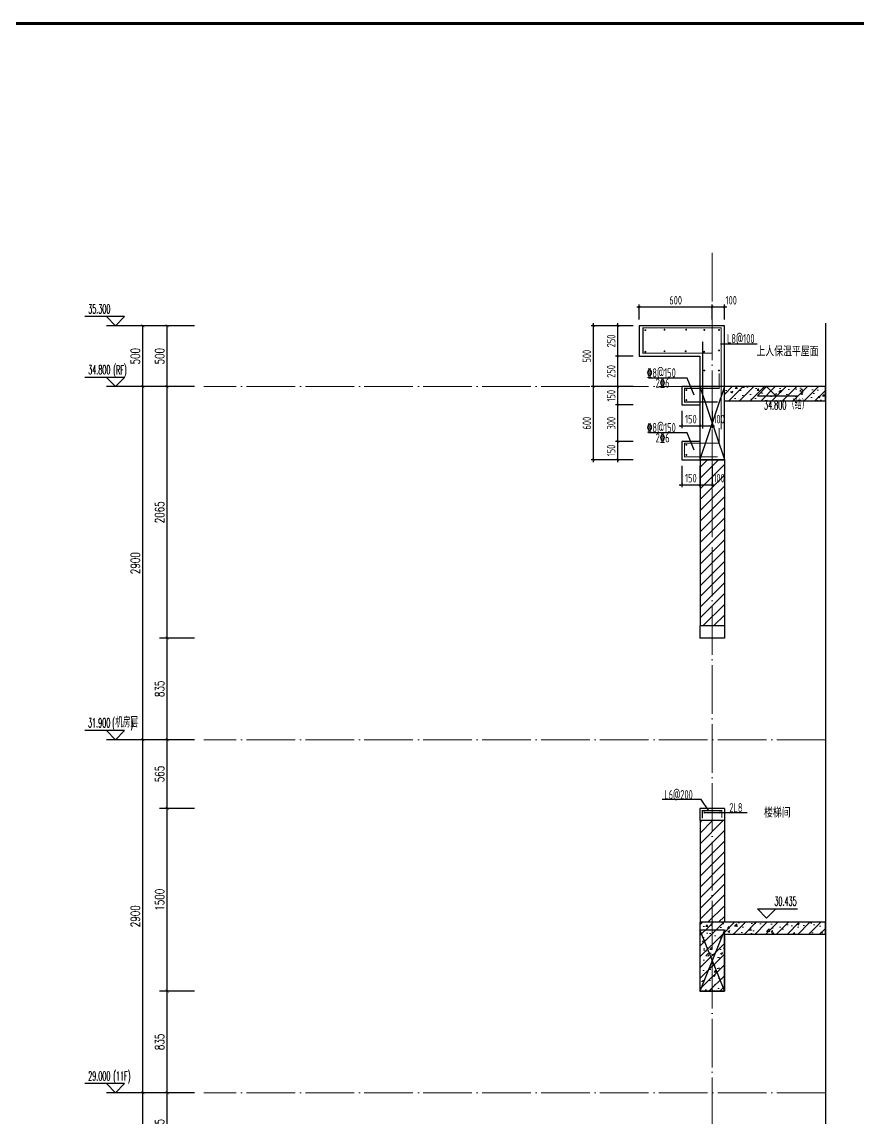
# Model space of a CAD drawing. Extents: x -461650 to 361314, y 245336 to 769729.
# Drawn here: x 329423 to 336292, y 671515 to 680519 of the extents above; entities that cross this region are included whole.
import ezdxf

# ---------------------------------------------------------------- set-up
doc = ezdxf.new("R2010")
doc.units = 0
doc.header["$LTSCALE"] = 1000
doc.linetypes.add('DOTE', pattern=[2.4200000000000004, 2, -0.2, 0.02, -0.2])
doc.layers.get('0').update_dxf_attribs({"linetype": 'CONTINUOUS'})
doc.layers.get('DEFPOINTS').update_dxf_attribs({"linetype": 'CONTINUOUS'})
for name, color, linetype in [('DIM', 2, 'CONTINUOUS'), ('DIM_ELEV', 3, 'CONTINUOUS'), ('DIM_SYMB', 3, 'CONTINUOUS'), ('PUB_DIM', 3, 'CONTINUOUS'), ('PUB_TEXT', 2, 'CONTINUOUS'), ('REIN', 6, 'CONTINUOUS'), ('S-大样-砼线', 7, 'CONTINUOUS'), ('S-引出线', 40, 'CONTINUOUS'), ('TEXT', 2, 'CONTINUOUS'), ('WALL', 5, 'CONTINUOUS')]:
    doc.layers.add(name, color=color, linetype=linetype)
for name, color, linetype, lineweight in [('DOTE', 19, 'DOTE', 9), ('PUB_HATCH', 8, 'CONTINUOUS', 9), ('图框', 9, 'CONTINUOUS', 18)]:
    doc.layers.add(name, color=color, linetype=linetype, lineweight=lineweight)
doc.styles.add('_TCH_DIM', font='SIMPLEX.shx', dxfattribs={"width": 0.7, "bigfont": 'GBCBIG.shx'})
doc.styles.add('_TCH_DIM_T3', font='SIMPLEX', dxfattribs={"width": 0.7058823529411765, "bigfont": 'GBCBIG'})
doc.styles.add('TSSD_DIMENSION', font='Tssdeng.shx', dxfattribs={"width": 0.7, "bigfont": 'tssdchn.shx'})
doc.styles.add('TSSD_REIN', font='tssdeng.shx', dxfattribs={"width": 0.7, "height": 300, "bigfont": 'tssdchn.shx'})
doc.styles.add('w', font='tssdeng.shx', dxfattribs={"width": 0.8, "bigfont": 'tssdchn.shx'})
doc.dimstyles.new('_TCH_ARCH&&25', dxfattribs={"dimtxt": 74.375, "dimasz": 25, "dimexe": 62.5, "dimexo": 75, "dimgap": 25, "dimtad": 1, "dimdec": 0, "dimzin": 0, "dimdsep": 46, "dimtxsty": '_TCH_DIM_T3', "dimblk": 'ARCHTICK', "dimcen": 0.09, "dimclrt": 7, "dimazin": 0, "dimtfac": 1, "dimtdec": 0, "dimtix": 1, "dimtmove": 2, "dimatfit": 3, "dimldrblk": 'ARCHTICK', "dimfxl": 0, "dimtolj": 1, "dimtzin": 0, "dimarcsym": 0})
doc.dimstyles.new('TSSD_20_20', dxfattribs={"dimtxt": 60, "dimasz": 20, "dimexe": 20, "dimexo": 50, "dimgap": 20, "dimtad": 1, "dimdec": 0, "dimzin": 0, "dimdsep": 46, "dimtxsty": 'TSSD_DIMENSION', "dimblk": 'ARCHTICK', "dimblk1": 'ARCHTICK', "dimblk2": 'ARCHTICK', "dimcen": 0, "dimdle": 20, "dimclrt": 7, "dimadec": 0, "dimazin": 0, "dimtfac": 1, "dimtdec": 0, "dimtix": 1, "dimtmove": 2, "dimatfit": 3, "dimfxl": 0, "dimtolj": 1, "dimtzin": 0, "dimarcsym": 0})
pattern_1 = [(45, (-737876.6466369686, 828610.892191371), (-44.19419150182874, 44.19419150182875), [])]
pattern_2 = [(45, (-737876.6466369686, 828566.0143538709), (-44.19417382415921, 44.19417382415922), []), (49.99999999999999, (-737876.6466369686, 828566.0143538709), (179.3150456501884, -15.68803374564878), [18.75, -206.25]), (355, (-737876.6466369686, 828566.0143538709), (-34.68783340325, 188.048033425003), [15, -165]), (100.4514, (-737861.7037169687, 828564.7070188709), (144.6273454285054, 172.3598855152384), [15.9350475, -175.285528]), (46.18420000000002, (-737876.6466369686, 828616.0143538709), (266.8102621564111, -41.37975358225452), [28.12499999999995, -309.3749999999992]), (96.6356, (-737854.4124507186, 828612.5660271209), (233.6656763871758, 243.5294677251104), [23.902572, -262.92825]), (351.1842, (-737876.6466369686, 828616.0143538709), (233.6654862834068, 243.5296502313311), [22.5, -247.5]), (21, (-737851.6466369686, 828603.5143538709), (149.2267630296154, -100.6547226663347), [18.75, -206.25]), (326.0000000000001, (-737851.6466369686, 828603.5143538709), (60.82883298039543, 181.2875112617133), [15, -165]), (71.4514, (-737839.2110787185, 828595.1264523709), (210.0556571453725, 80.6326241774881), [15.9350475, -175.285528]), (37.50000000000001, (-737876.6466369686, 828566.0143538709), (3.039963829322667, 83.22346345782788), [0, -163, 0, -167.5, 0, -165.625]), (7.499999999999999, (-737876.6466369686, 828566.0143538709), (65.76738436053715, 98.60292797059006), [0, -95.5, 0, -159.25, 0, -63.125]), (327.5, (-737932.3966369686, 828566.0143538709), (133.4556090431022, -5.638717933594939), [0, -62.5, 0, -195, 0, -258.75]), (317.5, (-737957.3966369686, 828566.0143538709), (145.7965423355966, 25.02624558307943), [0, -81.25, 0, -129.5, 0, -183.75])]

# ---------------------------------------------------------------- blocks, each defined once
blk = doc.blocks.new('GFDDDDRG')
at = {"layer": '图框', "const_width": 50}
blk.add_lwpolyline([(894109.7791572664, -159499.4617041193), (922809.7791572663, -159499.4617041193), (922809.7791572664, -108686.9617041193), (894109.7791572665, -108686.9617041193)], close=True, dxfattribs=at)
blk = doc.blocks.new('_ArchTick')
at = {"color": 0, "linetype": 'ByBlock', "const_width": 0.15}
blk.add_lwpolyline([(-0.5, -0.5), (0.5, 0.5)], dxfattribs=at)
blk = doc.blocks.new('*D616')
at = {"layer": 'DEFPOINTS', "color": 0}
for p in [(334119.0240943868, 677522.9823090258), (334419.0240944076, 677522.9823090258), (334419.0240944076, 676922.982309026)]:
    blk.add_point(p, dxfattribs=at)
at = {"layer": 'DIM', "color": 0, "lineweight": -2}
for p, q in [((334369.0240944076, 677522.9823090258), (334099.0240943868, 677522.9823090258)), ((334119.0240943868, 676902.982309026), (334119.0240943868, 677542.9823090258)), ((334369.0240944076, 676922.982309026), (334099.0240943868, 676922.982309026))]:
    blk.add_line(p, q, dxfattribs=at)
at = {"layer": 'DIM', "color": 0, "lineweight": -2, "xscale": 20, "yscale": 20, "zscale": 20}
for p, rotation in [((334119.0240943868, 677522.9823090258), 90), ((334119.0240943868, 676922.982309026), 270)]:
    blk.add_blockref('_ArchTick', p, dxfattribs=dict(at, rotation=rotation))
at = {"layer": 'DIM', "color": 7, "insert": (334064.0240943867, 677222.982309026), "char_height": 70, "attachment_point": 5, "rotation": 90, "style": 'TSSD_DIMENSION'}
blk.add_mtext('\\A1;600', dxfattribs=at)
blk = doc.blocks.new('*D617')
at = {"layer": 'DEFPOINTS', "color": 0}
for p in [(334119.0240943868, 678022.982309026), (334419.0240944076, 678022.982309026), (334419.0240944076, 677522.9823090258)]:
    blk.add_point(p, dxfattribs=at)
at = {"layer": 'DIM', "color": 0, "lineweight": -2}
for p, q in [((334369.0240944076, 678022.982309026), (334099.0240943868, 678022.982309026)), ((334119.0240943868, 677502.9823090258), (334119.0240943868, 678042.982309026)), ((334369.0240944076, 677522.9823090258), (334099.0240943868, 677522.9823090258))]:
    blk.add_line(p, q, dxfattribs=at)
at = {"layer": 'DIM', "color": 0, "lineweight": -2, "xscale": 20, "yscale": 20, "zscale": 20}
for p, rotation in [((334119.0240943868, 678022.982309026), 90), ((334119.0240943868, 677522.9823090258), 270)]:
    blk.add_blockref('_ArchTick', p, dxfattribs=dict(at, rotation=rotation))
at = {"layer": 'DIM', "color": 7, "insert": (334064.0240943867, 677772.982309026), "char_height": 70, "attachment_point": 5, "rotation": 90, "style": 'TSSD_DIMENSION'}
blk.add_mtext('\\A1;500', dxfattribs=at)
blk = doc.blocks.new('*D618')
at = {"layer": 'DEFPOINTS', "color": 0}
for p in [(334843.6346182037, 677372.9823100984), (334993.634378008, 677372.9823100946), (334993.634378008, 677201.0071154342)]:
    blk.add_point(p, dxfattribs=at)
at = {"layer": 'DIM', "color": 0, "lineweight": -2}
for p, q in [((334843.6346182037, 677322.9823100984), (334843.6346182037, 677181.0071154342)), ((334993.634378008, 677322.9823100946), (334993.634378008, 677181.0071154342)), ((334823.6346182037, 677201.0071154342), (335013.634378008, 677201.0071154342))]:
    blk.add_line(p, q, dxfattribs=at)
at = {"layer": 'DIM', "color": 0, "lineweight": -2, "xscale": 20, "yscale": 20, "zscale": 20, "rotation": 180}
blk.add_blockref('_ArchTick', (334843.6346182037, 677201.0071154342), dxfattribs=at)
at = {"layer": 'DIM', "color": 0, "lineweight": -2, "xscale": 20, "yscale": 20, "zscale": 20}
blk.add_blockref('_ArchTick', (334993.634378008, 677201.0071154342), dxfattribs=at)
at = {"layer": 'DIM', "color": 7, "insert": (334918.6344981059, 677256.0071154342), "char_height": 70, "attachment_point": 5, "style": 'TSSD_DIMENSION'}
blk.add_mtext('\\A1;150', dxfattribs=at)
blk = doc.blocks.new('*D619')
at = {"layer": 'DEFPOINTS', "color": 0}
for p in [(334993.634378008, 677372.9823100946), (335093.6343777365, 677372.9823100922), (335093.6343777365, 677201.0071154311)]:
    blk.add_point(p, dxfattribs=at)
at = {"layer": 'DIM', "color": 0, "lineweight": -2}
for p, q in [((334993.634378008, 677322.9823100946), (334993.634378008, 677181.0071154311)), ((335093.6343777365, 677322.9823100922), (335093.6343777365, 677181.0071154311)), ((334973.634378008, 677201.0071154311), (335113.6343777365, 677201.0071154311))]:
    blk.add_line(p, q, dxfattribs=at)
at = {"layer": 'DIM', "color": 0, "lineweight": -2, "xscale": 20, "yscale": 20, "zscale": 20, "rotation": 180}
blk.add_blockref('_ArchTick', (334993.634378008, 677201.0071154311), dxfattribs=at)
at = {"layer": 'DIM', "color": 0, "lineweight": -2, "xscale": 20, "yscale": 20, "zscale": 20}
blk.add_blockref('_ArchTick', (335093.6343777365, 677201.0071154311), dxfattribs=at)
at = {"layer": 'DIM', "color": 7, "insert": (335150.0830956852, 677256.0071154311), "char_height": 70, "attachment_point": 5, "style": 'TSSD_DIMENSION'}
blk.add_mtext('\\A1;100', dxfattribs=at)
blk = doc.blocks.new('*D620')
at = {"layer": 'DEFPOINTS', "color": 0}
for p in [(335093.6347695488, 678177.1410314546), (334493.634860841, 678022.9805092197), (335093.6347695488, 678022.9805092028)]:
    blk.add_point(p, dxfattribs=at)
at = {"layer": 'DIM', "color": 0, "lineweight": -2}
for p, q in [((334473.634860841, 678177.1410314546), (335113.6347695488, 678177.1410314546)), ((334493.634860841, 678072.9805092197), (334493.634860841, 678197.1410314546)), ((335093.6347695488, 678072.9805092028), (335093.6347695488, 678197.1410314546))]:
    blk.add_line(p, q, dxfattribs=at)
at = {"layer": 'DIM', "color": 0, "lineweight": -2, "xscale": 20, "yscale": 20, "zscale": 20, "rotation": 180}
blk.add_blockref('_ArchTick', (334493.634860841, 678177.1410314546), dxfattribs=at)
at = {"layer": 'DIM', "color": 0, "lineweight": -2, "xscale": 20, "yscale": 20, "zscale": 20}
blk.add_blockref('_ArchTick', (335093.6347695488, 678177.1410314546), dxfattribs=at)
at = {"layer": 'DIM', "color": 7, "insert": (334793.6348151949, 678232.1410314546), "char_height": 70, "attachment_point": 5, "style": 'TSSD_DIMENSION'}
blk.add_mtext('\\A1;600', dxfattribs=at)
blk = doc.blocks.new('*D621')
at = {"layer": 'DEFPOINTS', "color": 0}
for p in [(335193.6347695537, 678177.1410314448), (335093.634769549, 678022.9805092028), (335193.6347695537, 678022.9805092)]:
    blk.add_point(p, dxfattribs=at)
at = {"layer": 'DIM', "color": 0, "lineweight": -2}
for p, q in [((335073.634769549, 678177.1410314448), (335213.6347695537, 678177.1410314448)), ((335093.634769549, 678072.9805092028), (335093.634769549, 678197.1410314448)), ((335193.6347695537, 678072.9805092), (335193.6347695537, 678197.1410314448))]:
    blk.add_line(p, q, dxfattribs=at)
at = {"layer": 'DIM', "color": 0, "lineweight": -2, "xscale": 20, "yscale": 20, "zscale": 20, "rotation": 180}
blk.add_blockref('_ArchTick', (335093.634769549, 678177.1410314448), dxfattribs=at)
at = {"layer": 'DIM', "color": 0, "lineweight": -2, "xscale": 20, "yscale": 20, "zscale": 20}
blk.add_blockref('_ArchTick', (335193.6347695537, 678177.1410314448), dxfattribs=at)
at = {"layer": 'DIM', "color": 7, "insert": (335250.0834875024, 678232.1410314448), "char_height": 70, "attachment_point": 5, "style": 'TSSD_DIMENSION'}
blk.add_mtext('\\A1;100', dxfattribs=at)
blk = doc.blocks.new('*D622')
at = {"layer": 'DEFPOINTS', "color": 0}
for p in [(334843.6346182037, 676922.982365876), (334993.634378008, 676922.9823658724), (334993.634378008, 676716.5319765495)]:
    blk.add_point(p, dxfattribs=at)
at = {"layer": 'DIM', "color": 0, "lineweight": -2}
for p, q in [((334843.6346182037, 676872.982365876), (334843.6346182037, 676696.5319765495)), ((334993.634378008, 676872.9823658724), (334993.634378008, 676696.5319765495)), ((334823.6346182037, 676716.5319765495), (335013.634378008, 676716.5319765495))]:
    blk.add_line(p, q, dxfattribs=at)
at = {"layer": 'DIM', "color": 0, "lineweight": -2, "xscale": 20, "yscale": 20, "zscale": 20, "rotation": 180}
blk.add_blockref('_ArchTick', (334843.6346182037, 676716.5319765495), dxfattribs=at)
at = {"layer": 'DIM', "color": 0, "lineweight": -2, "xscale": 20, "yscale": 20, "zscale": 20}
blk.add_blockref('_ArchTick', (334993.634378008, 676716.5319765495), dxfattribs=at)
at = {"layer": 'DIM', "color": 7, "insert": (334918.6344981059, 676771.5319765495), "char_height": 70, "attachment_point": 5, "style": 'TSSD_DIMENSION'}
blk.add_mtext('\\A1;150', dxfattribs=at)
blk = doc.blocks.new('*D623')
at = {"layer": 'DEFPOINTS', "color": 0}
for p in [(334993.634378008, 676922.9823658724), (335093.6343777365, 676922.9823658699), (335093.6343777365, 676716.5319765465)]:
    blk.add_point(p, dxfattribs=at)
at = {"layer": 'DIM', "color": 0, "lineweight": -2}
for p, q in [((334993.634378008, 676872.9823658724), (334993.634378008, 676696.5319765465)), ((335093.6343777365, 676872.9823658699), (335093.6343777365, 676696.5319765465)), ((334973.634378008, 676716.5319765465), (335113.6343777365, 676716.5319765465))]:
    blk.add_line(p, q, dxfattribs=at)
at = {"layer": 'DIM', "color": 0, "lineweight": -2, "xscale": 20, "yscale": 20, "zscale": 20, "rotation": 180}
blk.add_blockref('_ArchTick', (334993.634378008, 676716.5319765465), dxfattribs=at)
at = {"layer": 'DIM', "color": 0, "lineweight": -2, "xscale": 20, "yscale": 20, "zscale": 20}
blk.add_blockref('_ArchTick', (335093.6343777365, 676716.5319765465), dxfattribs=at)
at = {"layer": 'DIM', "color": 7, "insert": (335150.0830956852, 676771.5319765465), "char_height": 70, "attachment_point": 5, "style": 'TSSD_DIMENSION'}
blk.add_mtext('\\A1;100', dxfattribs=at)
blk = doc.blocks.new('*D624')
at = {"layer": 'DEFPOINTS', "color": 0}
for p in [(334319.0240943913, 678022.9823323112), (334493.6348608405, 678022.9823323112), (334493.6348608405, 677772.9823323127)]:
    blk.add_point(p, dxfattribs=at)
at = {"layer": 'DIM', "color": 0, "lineweight": -2}
for p, q in [((334443.6348608405, 678022.9823323112), (334299.0240943913, 678022.9823323112)), ((334319.0240943913, 677752.9823323127), (334319.0240943913, 678042.9823323112)), ((334443.6348608405, 677772.9823323127), (334299.0240943913, 677772.9823323127))]:
    blk.add_line(p, q, dxfattribs=at)
at = {"layer": 'DIM', "color": 0, "lineweight": -2, "xscale": 20, "yscale": 20, "zscale": 20}
for p, rotation in [((334319.0240943913, 678022.9823323112), 90), ((334319.0240943913, 677772.9823323127), 270)]:
    blk.add_blockref('_ArchTick', p, dxfattribs=dict(at, rotation=rotation))
at = {"layer": 'DIM', "color": 7, "insert": (334264.0240943911, 677897.982332312), "char_height": 70, "attachment_point": 5, "rotation": 90, "style": 'TSSD_DIMENSION'}
blk.add_mtext('\\A1;250', dxfattribs=at)
blk = doc.blocks.new('*D625')
at = {"layer": 'DEFPOINTS', "color": 0}
for p in [(334319.0240943913, 677772.9823323127), (334493.6348608405, 677772.9823323127), (334493.6348608405, 677522.9823323113)]:
    blk.add_point(p, dxfattribs=at)
at = {"layer": 'DIM', "color": 0, "lineweight": -2}
for p, q in [((334319.0240943913, 677502.9823323113), (334319.0240943913, 677792.9823323127)), ((334443.6348608405, 677772.9823323127), (334299.0240943913, 677772.9823323127)), ((334443.6348608405, 677522.9823323113), (334299.0240943913, 677522.9823323113))]:
    blk.add_line(p, q, dxfattribs=at)
at = {"layer": 'DIM', "color": 0, "lineweight": -2, "xscale": 20, "yscale": 20, "zscale": 20}
for p, rotation in [((334319.0240943913, 677772.9823323127), 90), ((334319.0240943913, 677522.9823323113), 270)]:
    blk.add_blockref('_ArchTick', p, dxfattribs=dict(at, rotation=rotation))
at = {"layer": 'DIM', "color": 7, "insert": (334264.0240943911, 677647.9823323122), "char_height": 70, "attachment_point": 5, "rotation": 90, "style": 'TSSD_DIMENSION'}
blk.add_mtext('\\A1;250', dxfattribs=at)
blk = doc.blocks.new('*D626')
at = {"layer": 'DEFPOINTS', "color": 0}
for p in [(334319.0240943913, 677522.9823323113), (334493.6348608405, 677522.9823323113), (334493.6348608405, 677372.9841332159)]:
    blk.add_point(p, dxfattribs=at)
at = {"layer": 'DIM', "color": 0, "lineweight": -2}
for p, q in [((334443.6348608405, 677522.9823323113), (334299.0240943913, 677522.9823323113)), ((334319.0240943913, 677352.9841332159), (334319.0240943913, 677542.9823323113)), ((334443.6348608405, 677372.9841332159), (334299.0240943913, 677372.9841332159))]:
    blk.add_line(p, q, dxfattribs=at)
at = {"layer": 'DIM', "color": 0, "lineweight": -2, "xscale": 20, "yscale": 20, "zscale": 20}
for p, rotation in [((334319.0240943913, 677522.9823323113), 90), ((334319.0240943913, 677372.9841332159), 270)]:
    blk.add_blockref('_ArchTick', p, dxfattribs=dict(at, rotation=rotation))
at = {"layer": 'DIM', "color": 7, "insert": (334264.0240943911, 677447.9832327637), "char_height": 70, "attachment_point": 5, "rotation": 90, "style": 'TSSD_DIMENSION'}
blk.add_mtext('\\A1;150', dxfattribs=at)
blk = doc.blocks.new('*D627')
at = {"layer": 'DEFPOINTS', "color": 0}
for p in [(334319.0240943913, 677372.9841332159), (334493.6348608405, 677372.9841332159), (334493.6348608405, 677072.9823323113)]:
    blk.add_point(p, dxfattribs=at)
at = {"layer": 'DIM', "color": 0, "lineweight": -2}
for p, q in [((334443.6348608405, 677372.9841332159), (334299.0240943913, 677372.9841332159)), ((334319.0240943913, 677052.9823323113), (334319.0240943913, 677392.9841332159)), ((334443.6348608405, 677072.9823323113), (334299.0240943913, 677072.9823323113))]:
    blk.add_line(p, q, dxfattribs=at)
at = {"layer": 'DIM', "color": 0, "lineweight": -2, "xscale": 20, "yscale": 20, "zscale": 20}
for p, rotation in [((334319.0240943913, 677372.9841332159), 90), ((334319.0240943913, 677072.9823323113), 270)]:
    blk.add_blockref('_ArchTick', p, dxfattribs=dict(at, rotation=rotation))
at = {"layer": 'DIM', "color": 7, "insert": (334264.0240943911, 677222.9832327637), "char_height": 70, "attachment_point": 5, "rotation": 90, "style": 'TSSD_DIMENSION'}
blk.add_mtext('\\A1;300', dxfattribs=at)
blk = doc.blocks.new('*D628')
at = {"layer": 'DEFPOINTS', "color": 0}
for p in [(334319.0240943913, 677072.9823323113), (334493.6348608405, 677072.9823323113), (334493.6348608405, 676922.9823323113)]:
    blk.add_point(p, dxfattribs=at)
at = {"layer": 'DIM', "color": 0, "lineweight": -2}
for p, q in [((334443.6348608405, 677072.9823323113), (334299.0240943913, 677072.9823323113)), ((334319.0240943913, 676902.9823323113), (334319.0240943913, 677092.9823323113)), ((334443.6348608405, 676922.9823323113), (334299.0240943913, 676922.9823323113))]:
    blk.add_line(p, q, dxfattribs=at)
at = {"layer": 'DIM', "color": 0, "lineweight": -2, "xscale": 20, "yscale": 20, "zscale": 20}
for p, rotation in [((334319.0240943913, 677072.9823323113), 90), ((334319.0240943913, 676922.9823323113), 270)]:
    blk.add_blockref('_ArchTick', p, dxfattribs=dict(at, rotation=rotation))
at = {"layer": 'DIM', "color": 7, "insert": (334264.0240943911, 676997.9823323115), "char_height": 70, "attachment_point": 5, "rotation": 90, "style": 'TSSD_DIMENSION'}
blk.add_mtext('\\A1;150', dxfattribs=at)
blk = doc.blocks.new('*D641')
at = {"layer": 'DEFPOINTS', "color": 0}
for p in [(330616.639103111, 671722.9823090261), (330916.6391031317, 671722.9823090261), (330916.6391031317, 671158.0191435029)]:
    blk.add_point(p, dxfattribs=at)
at = {"layer": 'PUB_DIM', "color": 0, "lineweight": -2}
for p, q in [((330841.6391031317, 671722.9823090261), (330554.139103111, 671722.9823090261)), ((330616.639103111, 671158.0191435029), (330616.639103111, 671722.9823090261)), ((330841.6391031317, 671158.0191435029), (330554.139103111, 671158.0191435029))]:
    blk.add_line(p, q, dxfattribs=at)
at = {"layer": 'PUB_DIM', "color": 0, "lineweight": -2, "xscale": 25, "yscale": 25, "zscale": 25}
for p, rotation in [((330616.639103111, 671722.9823090261), 90), ((330616.639103111, 671158.0191435029), 270)]:
    blk.add_blockref('_ArchTick', p, dxfattribs=dict(at, rotation=rotation))
at = {"layer": 'PUB_DIM', "color": 7, "insert": (330554.4516031109, 671440.5007262647), "char_height": 74.375, "attachment_point": 5, "rotation": 90, "style": '_TCH_DIM_T3'}
blk.add_mtext('\\A1;565', dxfattribs=at)
blk = doc.blocks.new('*D642')
at = {"layer": 'DEFPOINTS', "color": 0}
for p in [(330616.639103111, 672558.0209635214), (330916.6391031317, 672558.0209635214), (330916.6391031317, 671722.9823090261)]:
    blk.add_point(p, dxfattribs=at)
at = {"layer": 'PUB_DIM', "color": 0, "lineweight": -2}
for p, q in [((330841.6391031317, 672558.0209635214), (330554.139103111, 672558.0209635214)), ((330616.639103111, 671722.9823090261), (330616.639103111, 672558.0209635214)), ((330841.6391031317, 671722.9823090261), (330554.139103111, 671722.9823090261))]:
    blk.add_line(p, q, dxfattribs=at)
at = {"layer": 'PUB_DIM', "color": 0, "lineweight": -2, "xscale": 25, "yscale": 25, "zscale": 25}
for p, rotation in [((330616.639103111, 672558.0209635214), 90), ((330616.639103111, 671722.9823090261), 270)]:
    blk.add_blockref('_ArchTick', p, dxfattribs=dict(at, rotation=rotation))
at = {"layer": 'PUB_DIM', "color": 7, "insert": (330554.4516031109, 672140.5016362739), "char_height": 74.375, "attachment_point": 5, "rotation": 90, "style": '_TCH_DIM_T3'}
blk.add_mtext('\\A1;835', dxfattribs=at)
blk = doc.blocks.new('*D643')
at = {"layer": 'DEFPOINTS', "color": 0}
for p in [(330616.639103111, 674058.0191435616), (330916.6391031317, 674058.0191435616), (330916.6391031317, 672558.0209635214)]:
    blk.add_point(p, dxfattribs=at)
at = {"layer": 'PUB_DIM', "color": 0, "lineweight": -2}
for p, q in [((330841.6391031317, 674058.0191435616), (330554.139103111, 674058.0191435616)), ((330616.639103111, 672558.0209635214), (330616.639103111, 674058.0191435616)), ((330841.6391031317, 672558.0209635214), (330554.139103111, 672558.0209635214))]:
    blk.add_line(p, q, dxfattribs=at)
at = {"layer": 'PUB_DIM', "color": 0, "lineweight": -2, "xscale": 25, "yscale": 25, "zscale": 25}
for p, rotation in [((330616.639103111, 674058.0191435616), 90), ((330616.639103111, 672558.0209635214), 270)]:
    blk.add_blockref('_ArchTick', p, dxfattribs=dict(at, rotation=rotation))
at = {"layer": 'PUB_DIM', "color": 7, "insert": (330554.4516031109, 673308.0200535416), "char_height": 74.375, "attachment_point": 5, "rotation": 90, "style": '_TCH_DIM_T3'}
blk.add_mtext('\\A1;1500', dxfattribs=at)
blk = doc.blocks.new('*D644')
at = {"layer": 'DEFPOINTS', "color": 0}
for p in [(330616.639103111, 674622.9823090258), (330916.6391031317, 674622.9823090258), (330916.6391031317, 674058.0191435616)]:
    blk.add_point(p, dxfattribs=at)
at = {"layer": 'PUB_DIM', "color": 0, "lineweight": -2}
for p, q in [((330841.6391031317, 674622.9823090258), (330554.139103111, 674622.9823090258)), ((330616.639103111, 674058.0191435616), (330616.639103111, 674622.9823090258)), ((330841.6391031317, 674058.0191435616), (330554.139103111, 674058.0191435616))]:
    blk.add_line(p, q, dxfattribs=at)
at = {"layer": 'PUB_DIM', "color": 0, "lineweight": -2, "xscale": 25, "yscale": 25, "zscale": 25}
for p, rotation in [((330616.639103111, 674622.9823090258), 90), ((330616.639103111, 674058.0191435616), 270)]:
    blk.add_blockref('_ArchTick', p, dxfattribs=dict(at, rotation=rotation))
at = {"layer": 'PUB_DIM', "color": 7, "insert": (330554.4516031109, 674340.5007262938), "char_height": 74.375, "attachment_point": 5, "rotation": 90, "style": '_TCH_DIM_T3'}
blk.add_mtext('\\A1;565', dxfattribs=at)
blk = doc.blocks.new('*D645')
at = {"layer": 'DEFPOINTS', "color": 0}
for p in [(330616.639103111, 675458.0035366984), (330916.6391031317, 675458.0035366984), (330916.6391031317, 674622.9823090258)]:
    blk.add_point(p, dxfattribs=at)
at = {"layer": 'PUB_DIM', "color": 0, "lineweight": -2}
for p, q in [((330841.6391031317, 675458.0035366984), (330554.139103111, 675458.0035366984)), ((330616.639103111, 674622.9823090258), (330616.639103111, 675458.0035366984)), ((330841.6391031317, 674622.9823090258), (330554.139103111, 674622.9823090258))]:
    blk.add_line(p, q, dxfattribs=at)
at = {"layer": 'PUB_DIM', "color": 0, "lineweight": -2, "xscale": 25, "yscale": 25, "zscale": 25}
for p, rotation in [((330616.639103111, 675458.0035366984), 90), ((330616.639103111, 674622.9823090258), 270)]:
    blk.add_blockref('_ArchTick', p, dxfattribs=dict(at, rotation=rotation))
at = {"layer": 'PUB_DIM', "color": 7, "insert": (330554.4516031109, 675040.4929228623), "char_height": 74.375, "attachment_point": 5, "rotation": 90, "style": '_TCH_DIM_T3'}
blk.add_mtext('\\A1;835', dxfattribs=at)
blk = doc.blocks.new('*D646')
at = {"layer": 'DEFPOINTS', "color": 0}
for p in [(330616.639103111, 677522.9823090258), (330916.6391031317, 677522.9823090258), (330916.6391031317, 675458.0035366984)]:
    blk.add_point(p, dxfattribs=at)
at = {"layer": 'PUB_DIM', "color": 0, "lineweight": -2}
for p, q in [((330841.6391031317, 677522.9823090258), (330554.139103111, 677522.9823090258)), ((330616.639103111, 675458.0035366984), (330616.639103111, 677522.9823090258)), ((330841.6391031317, 675458.0035366984), (330554.139103111, 675458.0035366984))]:
    blk.add_line(p, q, dxfattribs=at)
at = {"layer": 'PUB_DIM', "color": 0, "lineweight": -2, "xscale": 25, "yscale": 25, "zscale": 25}
for p, rotation in [((330616.639103111, 677522.9823090258), 90), ((330616.639103111, 675458.0035366984), 270)]:
    blk.add_blockref('_ArchTick', p, dxfattribs=dict(at, rotation=rotation))
at = {"layer": 'PUB_DIM', "color": 7, "insert": (330554.4516031109, 676490.4929228623), "char_height": 74.375, "attachment_point": 5, "rotation": 90, "style": '_TCH_DIM_T3'}
blk.add_mtext('\\A1;2065', dxfattribs=at)
blk = doc.blocks.new('*D647')
at = {"layer": 'DEFPOINTS', "color": 0}
for p in [(330616.639103111, 678022.982309026), (330916.6391031317, 678022.982309026), (330916.6391031317, 677522.9823090258)]:
    blk.add_point(p, dxfattribs=at)
at = {"layer": 'PUB_DIM', "color": 0, "lineweight": -2}
for p, q in [((330841.6391031317, 678022.982309026), (330554.139103111, 678022.982309026)), ((330616.639103111, 677522.9823090258), (330616.639103111, 678022.982309026)), ((330841.6391031317, 677522.9823090258), (330554.139103111, 677522.9823090258))]:
    blk.add_line(p, q, dxfattribs=at)
at = {"layer": 'PUB_DIM', "color": 0, "lineweight": -2, "xscale": 25, "yscale": 25, "zscale": 25}
for p, rotation in [((330616.639103111, 678022.982309026), 90), ((330616.639103111, 677522.9823090258), 270)]:
    blk.add_blockref('_ArchTick', p, dxfattribs=dict(at, rotation=rotation))
at = {"layer": 'PUB_DIM', "color": 7, "insert": (330554.4516031109, 677772.982309026), "char_height": 74.375, "attachment_point": 5, "rotation": 90, "style": '_TCH_DIM_T3'}
blk.add_mtext('\\A1;500', dxfattribs=at)
blk = doc.blocks.new('*D652')
at = {"layer": 'DEFPOINTS', "color": 0}
for p in [(330416.6391031061, 671722.982309026), (330916.6391031313, 671722.982309026), (330916.6391031313, 668822.9823090257)]:
    blk.add_point(p, dxfattribs=at)
at = {"layer": 'PUB_DIM', "color": 0, "lineweight": -2}
for p, q in [((330841.6391031313, 671722.982309026), (330354.1391031061, 671722.982309026)), ((330416.6391031061, 668822.9823090257), (330416.6391031061, 671722.982309026)), ((330841.6391031313, 668822.9823090257), (330354.1391031061, 668822.9823090257))]:
    blk.add_line(p, q, dxfattribs=at)
at = {"layer": 'PUB_DIM', "color": 0, "lineweight": -2, "xscale": 25, "yscale": 25, "zscale": 25}
for p, rotation in [((330416.6391031061, 671722.982309026), 90), ((330416.6391031061, 668822.9823090257), 270)]:
    blk.add_blockref('_ArchTick', p, dxfattribs=dict(at, rotation=rotation))
at = {"layer": 'PUB_DIM', "color": 7, "insert": (330354.451603106, 670272.982309026), "char_height": 74.375, "attachment_point": 5, "rotation": 90, "style": '_TCH_DIM_T3'}
blk.add_mtext('\\A1;2900', dxfattribs=at)
blk = doc.blocks.new('*D653')
at = {"layer": 'DEFPOINTS', "color": 0}
for p in [(330416.6391031061, 674622.982309026), (330916.6391031313, 674622.982309026), (330916.6391031313, 671722.982309026)]:
    blk.add_point(p, dxfattribs=at)
at = {"layer": 'PUB_DIM', "color": 0, "lineweight": -2}
for p, q in [((330841.6391031313, 674622.982309026), (330354.1391031061, 674622.982309026)), ((330416.6391031061, 671722.982309026), (330416.6391031061, 674622.982309026)), ((330841.6391031313, 671722.982309026), (330354.1391031061, 671722.982309026))]:
    blk.add_line(p, q, dxfattribs=at)
at = {"layer": 'PUB_DIM', "color": 0, "lineweight": -2, "xscale": 25, "yscale": 25, "zscale": 25}
for p, rotation in [((330416.6391031061, 674622.982309026), 90), ((330416.6391031061, 671722.982309026), 270)]:
    blk.add_blockref('_ArchTick', p, dxfattribs=dict(at, rotation=rotation))
at = {"layer": 'PUB_DIM', "color": 7, "insert": (330354.451603106, 673172.9823090261), "char_height": 74.375, "attachment_point": 5, "rotation": 90, "style": '_TCH_DIM_T3'}
blk.add_mtext('\\A1;2900', dxfattribs=at)
blk = doc.blocks.new('*D654')
at = {"layer": 'DEFPOINTS', "color": 0}
for p in [(330416.6391031061, 677522.9823090258), (330916.6391031313, 677522.9823090258), (330916.6391031313, 674622.982309026)]:
    blk.add_point(p, dxfattribs=at)
at = {"layer": 'PUB_DIM', "color": 0, "lineweight": -2}
for p, q in [((330841.6391031313, 677522.9823090258), (330354.1391031061, 677522.9823090258)), ((330416.6391031061, 674622.982309026), (330416.6391031061, 677522.9823090258)), ((330841.6391031313, 674622.982309026), (330354.1391031061, 674622.982309026))]:
    blk.add_line(p, q, dxfattribs=at)
at = {"layer": 'PUB_DIM', "color": 0, "lineweight": -2, "xscale": 25, "yscale": 25, "zscale": 25}
for p, rotation in [((330416.6391031061, 677522.9823090258), 90), ((330416.6391031061, 674622.982309026), 270)]:
    blk.add_blockref('_ArchTick', p, dxfattribs=dict(at, rotation=rotation))
at = {"layer": 'PUB_DIM', "color": 7, "insert": (330354.451603106, 676072.982309026), "char_height": 74.375, "attachment_point": 5, "rotation": 90, "style": '_TCH_DIM_T3'}
blk.add_mtext('\\A1;2900', dxfattribs=at)
blk = doc.blocks.new('*D655')
at = {"layer": 'DEFPOINTS', "color": 0}
for p in [(330416.6391031061, 678022.982309026), (330916.6391031313, 678022.982309026), (330916.6391031313, 677522.9823090258)]:
    blk.add_point(p, dxfattribs=at)
at = {"layer": 'PUB_DIM', "color": 0, "lineweight": -2}
for p, q in [((330841.6391031313, 678022.982309026), (330354.1391031061, 678022.982309026)), ((330416.6391031061, 677522.9823090258), (330416.6391031061, 678022.982309026)), ((330841.6391031313, 677522.9823090258), (330354.1391031061, 677522.9823090258))]:
    blk.add_line(p, q, dxfattribs=at)
at = {"layer": 'PUB_DIM', "color": 0, "lineweight": -2, "xscale": 25, "yscale": 25, "zscale": 25}
for p, rotation in [((330416.6391031061, 678022.982309026), 90), ((330416.6391031061, 677522.9823090258), 270)]:
    blk.add_blockref('_ArchTick', p, dxfattribs=dict(at, rotation=rotation))
at = {"layer": 'PUB_DIM', "color": 7, "insert": (330354.451603106, 677772.982309026), "char_height": 74.375, "attachment_point": 5, "rotation": 90, "style": '_TCH_DIM_T3'}
blk.add_mtext('\\A1;500', dxfattribs=at)
blk = doc.blocks.new('20210809.03562711')
at = {"layer": 'REIN', "const_width": 9}
for points in [[(87718.20042841882, 67455.03661680041), (87154.50981688779, 67455.03661680041), (87154.50981688779, 67663.40363940975), (87795.64066254906, 67663.40363940975), (87795.64066254906, 66828.39410103491)], [(87644.54055872373, 66833.9944745638), (87644.54055872373, 67548.6829833762)], [(87779.77690719767, 66839.12071445613), (87779.77690719767, 66716.1675803911), (87495.91637511086, 66716.1675803911), (87495.91637511086, 66604.38353409263), (87768.42898925487, 66604.38353409263)]]:
    blk.add_lwpolyline(points, dxfattribs=at)
at = {"layer": 'REIN', "const_width": 8}
for points in [[(87168.79795630928, 67643.80213515705, 1), (87176.79795630928, 67643.80213515705, 1)], [(87326.80744093936, 67648.56311287789, 1), (87334.80744093936, 67648.56311287789, 1)], [(87504.49880723003, 67648.56311287789, 1), (87512.49880723003, 67648.56311287789, 1)], [(87654.28191405069, 67646.06087874545, 1), (87662.28191405069, 67646.06087874545, 1)], [(87775.00294437539, 67646.06087874545, 1), (87783.00294437539, 67646.06087874545, 1)], [(87168.79795630928, 67466.35012773948, 1), (87176.79795630928, 67466.35012773948, 1)], [(87326.80744093936, 67471.11110546032, 1), (87334.80744093936, 67471.11110546032, 1)], [(87501.14835195057, 67471.11110546032, 1), (87509.14835195057, 67471.11110546032, 1)], [(87652.41387442127, 67466.35012773948, 1), (87660.41387442127, 67466.35012773948, 1)], [(87775.00294437539, 67477.51632157277, 1), (87783.00294437539, 67477.51632157277, 1)], [(87654.28191405069, 67312.64377774851, 1), (87662.28191405069, 67312.64377774851, 1)], [(87775.00294437539, 67312.64377774851, 1), (87783.00294437539, 67312.64377774851, 1)], [(87506.13488868624, 66702.54338447138, 1), (87514.13488868624, 66702.54338447138, 1)], [(87506.13488868624, 66619.63922595436, 1), (87514.13488868624, 66619.63922595436, 1)]]:
    blk.add_lwpolyline(points, format="xyb", close=True, dxfattribs=at)
at = {"layer": 'S-大样-砼线'}
for p, q in [((87622.38647825643, 67180.944812653), (87822.38647706434, 66580.93723980896)), ((87822.38942500018, 67180.94481265673), (87622.38942618947, 66580.93723980524))]:
    blk.add_line(p, q, dxfattribs=at)
blk.add_lwpolyline([(87822.38648411911, 67180.944812653), (87622.38647825643, 67180.944812653), (87622.38647824898, 66580.93723980896), (87822.38648411073, 66580.93723980896)], close=True, dxfattribs=at)
at = {"layer": 'S-引出线'}
blk.add_line((87791.64066254906, 67532.9351510696), (88091.77495928667, 67532.9351510696), dxfattribs=at)
blk.add_lwpolyline([(87575.15456466516, 66658.89983283938), (87517.10031424602, 66800.44773512543), (87198.6767270132, 66800.44773512543)], dxfattribs=at)
at = {"layer": 'TEXT', "style": 'TSSD_REIN', "width": 0.7}
for s, p in [('L8@100', (87843.71843772149, 67537.0439198825)), ('%%1328@150', (87185.60218463605, 66806.0815605977)), ('2%%1326', (87257.53984073922, 66722.03803339385))]:
    blk.add_text(s, height=75, rotation=1.867629851175362e-07, dxfattribs=at).set_placement(p)
blk = doc.blocks.new('20210809.03594991')
at = {"layer": 'REIN', "const_width": 9}
blk.add_lwpolyline([(87748.68453966567, 66815.67442016874), (87748.68453966567, 66692.72128610371), (87464.82400757886, 66692.72128610371), (87464.82400757886, 66580.93723980524), (87737.33662172288, 66580.93723980524)], dxfattribs=at)
at = {"layer": 'REIN', "const_width": 8}
for points in [[(87475.04252115425, 66679.09709018399, 1), (87483.04252115425, 66679.09709018399, 1)], [(87475.04252115425, 66596.19293166697, 1), (87483.04252115425, 66596.19293166697, 1)]]:
    blk.add_lwpolyline(points, format="xyb", close=True, dxfattribs=at)
at = {"layer": 'S-引出线'}
blk.add_lwpolyline([(87544.06219713317, 66635.45353855198), (87486.00794671403, 66777.00144083804), (87167.5843594812, 66777.00144083804)], dxfattribs=at)
at = {"layer": 'TEXT', "style": 'TSSD_REIN', "width": 0.7}
for s, p in [('%%1328@150', (87154.50981710406, 66782.6352663103)), ('2%%1326', (87226.44747320723, 66698.59173910646))]:
    blk.add_text(s, height=75, rotation=1.867629851175362e-07, dxfattribs=at).set_placement(p)
blk = doc.blocks.new('20210809.03331612')
at = {"layer": 'REIN', "const_width": 9}
blk.add_lwpolyline([(87484.17413905729, 67998.7677169129), (87484.17413905729, 68062.57779501227), (87644.05902665015, 68062.57779501227), (87644.05902665015, 68004.6129149067)], dxfattribs=at)
at = {"layer": 'REIN', "const_width": 8}
for points in [[(87497.66146427253, 68047.51599773148, 1), (87505.66146427253, 68047.51599773148, 1)], [(87625.09821334062, 68047.51599773148, 1), (87633.09821334062, 68047.51599773148, 1)]]:
    blk.add_lwpolyline(points, format="xyb", close=True, dxfattribs=at)
at = {"layer": 'S-大样-砼线'}
for p, q in [((87465.18278815364, 67080.94484017597), (87665.18278714316, 66580.93723981472)), ((87665.18573489739, 67080.94484017394), (87465.1857362683, 66580.93723980524))]:
    blk.add_line(p, q, dxfattribs=at)
blk.add_lwpolyline([(87665.18279401632, 67080.94484017021), (87465.18278815364, 67080.94484017021), (87465.1827883278, 66580.93723980896), (87665.18279418955, 66580.93723980896)], close=True, dxfattribs=at)
at = {"layer": 'S-引出线'}
for p, q in [((87474.5888281595, 68154.83325992979), (87154.50981688779, 68154.83325992979)), ((87538.80876634456, 68062.57779501227), (87474.5888281595, 68154.83325992979)), ((87501.66146427253, 68047.51599773148), (87853.2882327484, 68047.51599773148))]:
    blk.add_line(p, q, dxfattribs=at)
at = {"layer": 'TEXT', "style": 'w', "width": 0.7}
for s, p in [('L6@200', (87171.47256206069, 68157.00294731918)), ('2L8', (87706.15828353167, 68049.90014602232))]:
    blk.add_text(s, height=75, rotation=1.867629851175362e-07, dxfattribs=at).set_placement(p)

msp = doc.modelspace()

# ---------------------------------------------------------------- hatches: boundary and pattern name
at = {"layer": 'PUB_HATCH'}
h = msp.add_hatch(dxfattribs=at)
h.set_pattern_fill('钢筋混凝土', color=256, scale=25, style=0)
h.set_pattern_definition(pattern_2)
h.paths.add_polyline_path([(335193.6344989481, 677522.9823090344), (335193.6344989481, 677402.9823090344), (336023.8592039637, 677402.9823090332), (336023.8592039639, 677522.9823090332)])
h = msp.add_hatch(dxfattribs=at)
h.set_pattern_fill('普通砖', color=256, scale=25, style=0)
h.set_pattern_definition(pattern_1)
h.paths.add_polyline_path([(335193.6344989481, 676922.9824113903), (335093.6023559017, 676922.9823841874), (334993.6793375878, 676922.9823570141), (334993.6925026249, 675557.9970098588), (335193.6925026156, 675557.9989388228), (335193.6793375876, 676922.9833494117)])
h = msp.add_hatch(dxfattribs=at)
h.set_pattern_fill('普通砖', color=256, scale=25, style=0)
h.set_pattern_definition(pattern_1)
h.paths.add_polyline_path([(335193.6796309181, 673958.0218758031), (334993.6796309465, 673958.0184914733), (334993.693760438, 673123.0235672054), (335193.6937604885, 673123.0209453526)])
h = msp.add_hatch(dxfattribs=at)
h.set_pattern_fill('钢筋混凝土', color=256, scale=25, style=0)
h.set_pattern_definition(pattern_2)
h.paths.add_polyline_path([(335193.639468148, 673023.0209453686), (334993.6400738574, 673123.020945353), (334993.6366514628, 672558.0209635214), (335193.636651459, 672558.0197520524)])
h = msp.add_hatch(dxfattribs=at)
h.set_pattern_fill('钢筋混凝土', color=256, scale=25, style=0)
h.set_pattern_definition(pattern_2)
h.paths.add_polyline_path([(336023.8592039634, 673123.0209453683), (334993.6400738574, 673123.020945353), (335193.639468148, 673023.0209453686), (336023.8592039632, 673023.0209453683)])

# ---------------------------------------------------------------- linework, layer by layer
at = {"layer": 'DIM_ELEV'}
for p, q in [((330266.6391031052, 678097.982309026), (329938.6391031052, 678097.982309026)), ((330191.6391031052, 678022.982309026), (330116.6391031052, 678097.982309026)), ((330191.6391031052, 678022.982309026), (330266.6391031052, 678097.982309026)), ((330616.639103111, 678022.982309026), (330116.6391031052, 678022.982309026)), ((330266.6391031052, 677597.9823090258), (329938.6391031052, 677597.9823090258)), ((330191.6391031052, 677522.9823090258), (330116.6391031052, 677597.9823090258)), ((330616.639103111, 677522.9823090258), (330116.6391031052, 677522.9823090258)), ((330191.6391031052, 677522.9823090258), (330266.6391031052, 677597.9823090258)), ((330266.6391031052, 674697.9823090258), (329938.6391031052, 674697.9823090258)), ((330191.6391031052, 674622.9823090258), (330116.6391031052, 674697.9823090258)), ((330191.6391031052, 674622.9823090258), (330266.6391031052, 674697.9823090258)), ((330616.639103111, 674622.9823090258), (330116.6391031052, 674622.9823090258)), ((330266.6391031052, 671797.9823090258), (329938.6391031052, 671797.9823090258)), ((330191.6391031052, 671722.9823090258), (330116.6391031052, 671797.9823090258)), ((330191.6391031052, 671722.9823090258), (330266.6391031052, 671797.9823090258)), ((330616.639103111, 671722.9823090258), (330116.6391031052, 671722.9823090258))]:
    msp.add_line(p, q, dxfattribs=at)
at = {"layer": 'DIM_ELEV', "color": 3}
for p, q in [((335541.129069161, 677522.9823090137), (335466.129069161, 677447.9823090137)), ((335541.129069161, 677522.9823090137), (335616.129069161, 677447.9823090137)), ((335466.129069161, 677447.9823090137), (335794.129069161, 677447.9823090137))]:
    msp.add_line(p, q, dxfattribs=at)
at = {"layer": 'DIM_ELEV', "color": 6}
for p, q in [((335541.129069161, 673158.0130294554), (335466.129069161, 673233.0130294554)), ((335466.129069161, 673233.0130294554), (335794.129069161, 673233.0130294554)), ((335541.129069161, 673158.0130294554), (335616.129069161, 673233.0130294554))]:
    msp.add_line(p, q, dxfattribs=at)
at = {"layer": 'DIM_SYMB'}
msp.add_lwpolyline([(336023.8592039639, 678043.0016478157), (336023.8592039632, 668411.1158336177), (336076.3592039632, 668392.0073963188), (335971.3592039632, 668373.4930633444), (336023.8592039632, 668354.8658336177), (336023.8592039627, 658722.9800194199)], dxfattribs=at)
at = {"layer": 'DOTE', "color": 1, "linetype": 'DOTE', "ltscale": 0.2}
for p, q in [((335093.6339641617, 678622.9823323112), (335093.6482048164, 659022.9993551561)), ((336023.8592039639, 677522.982309026), (330916.6391031317, 677522.982309026)), ((336023.8592039634, 674622.982309026), (330916.6391031317, 674622.982309026)), ((336023.8592039634, 671722.982309026), (330916.6391031317, 671722.982309026))]:
    msp.add_line(p, q, dxfattribs=at)
at = {"layer": 'WALL'}
for p, q in [((335193.6344989481, 678022.9822046193), (334493.6348608405, 678022.9823323112)), ((334493.6348608405, 678022.9823323112), (334493.6348608405, 677772.9823323112)), ((335193.6344989314, 677522.982309024), (335193.6344989481, 678022.9822046193)), ((334493.6348608405, 677772.9823323112), (334993.6347695532, 677772.982309026)), ((334993.6347695532, 677772.982309026), (334993.6347695532, 677522.982309026)), ((334993.6347695532, 677522.982309026), (334843.6347229824, 677522.9823100984)), ((334843.6347229824, 677522.9823100984), (334843.6347229824, 677372.9823100984)), ((336023.8592039639, 677522.9823090332), (335193.6344989314, 677522.9823090304)), ((336023.8592039637, 677402.9823090332), (336023.8592039639, 677522.9823090332)), ((334843.6347229824, 677372.9823100984), (334993.6347055187, 677372.9823100984)), ((334993.6347055187, 677372.9823100984), (334993.6347055187, 677072.9823100984)), ((335193.6344989481, 676922.9824113903), (335193.6344989314, 677402.9823090578)), ((336023.8592039637, 677402.9823090332), (335193.6344989314, 677402.9823090209)), ((334993.6347055187, 677072.9823100984), (334843.6346181988, 677072.9823162106)), ((334843.6346181988, 677072.9823162106), (334843.6346181988, 676922.9823162106)), ((334843.6346181988, 676922.9823162106), (335193.6344989481, 676922.9824113903)), ((334993.6793375969, 676922.9814204479), (334993.6925026249, 675557.9970098588)), ((335193.6793375876, 676922.9833494117), (335193.6344989314, 676922.9833489733)), ((335193.6793375876, 676922.9833494117), (335193.6925026156, 675557.9989388228)), ((334993.6278375568, 675557.9995909391), (334993.6272153269, 675458.0035366984)), ((335193.627837553, 675557.9983464302), (334993.6278375568, 675557.9995909391)), ((335193.627837553, 675557.9983464302), (335193.6272153232, 675458.0022921895)), ((335193.6272153232, 675458.0022921895), (334993.6272153269, 675458.0035366984)), ((334993.6140014151, 674058.0191435898), (334993.613379185, 673958.0230893493)), ((335193.6140014114, 674058.0178990804), (334993.6140014151, 674058.0191435898)), ((335193.6140014114, 674058.0178990804), (335193.6133791812, 673958.0218448399)), ((335193.6133791812, 673958.0218448399), (334993.613379185, 673958.0230893493)), ((334993.6796309465, 673958.0184914733), (334993.693760438, 673123.0235672054)), ((335193.6133791812, 673958.0218448399), (335193.6796309181, 673958.0218758031)), ((335193.6796309181, 673958.0218758031), (335193.6937604885, 673123.0209453526)), ((334993.6400738574, 673123.020945353), (334993.6366514628, 672558.0209635214)), ((336023.8592039634, 673123.0209453683), (334993.6400738574, 673123.020945353)), ((336023.8592039632, 673023.0209453683), (336023.8592039634, 673123.0209453683)), ((335193.639468148, 673023.0209453686), (335193.636651459, 672558.0197520524)), ((336023.8592039632, 673023.0209453683), (335193.639468148, 673023.0209453686)), ((335193.636651459, 672558.0197520524), (334993.6366514628, 672558.0209635214))]:
    msp.add_line(p, q, dxfattribs=at)

# ---------------------------------------------------------------- block references
at = {"xscale": 0.5, "yscale": 0.5, "zscale": 0.5}
msp.add_blockref('GFDDDDRG', (-124251.0362156018, 734849.487923616), dxfattribs=at)
at = {"layer": 'S-大样-砼线'}
for name, p in [('20210809.03562711', (247371.2504252224, 610342.6495964567)), ('20210809.03594991', (247402.3458384144, 610816.1198998333)), ('20210809.03331612', (247528.4305853335, 605977.0846060058))]:
    msp.add_blockref(name, p, dxfattribs=at)

# ---------------------------------------------------------------- texts
at = {"layer": 'DIM_ELEV', "color": 7, "style": '_TCH_DIM'}
for s, height, width, p in [('（结）', 84.39716312056737, 0.7, (335712.0752284842, 677335.4573090137)), ('34.800', 74.375, 0.4941176470588236, (335519.5752284842, 677335.4573090137))]:
    msp.add_text(s, height=height, dxfattribs=dict(at, width=width)).set_placement(p)
at = {"layer": 'PUB_TEXT'}
for s, height, style, width, p in [('35.300', 74.375, '_TCH_DIM', 0.4941176470588236, (329967.5391031051, 678124.232309026)), ('上人保温平屋面', 80, 'TSSD_REIN', 0.7, (335457.2132601753, 677772.798846957)), ('34.800', 74.375, '_TCH_DIM', 0.4941176470588236, (329967.5391031051, 677624.2323090258)), ('(RF)', 74.375, '_TCH_DIM', 0.4941176470588236, (330172.9391031052, 677623.0073090259)), ('(', 74.375, '_TCH_DIM', 0.4941176470588236, (330164.8891031052, 674723.0073090259)), ('机房层', 89.36170212765958, '_TCH_DIM', 0.7, (330189.3891031052, 674723.0073090259)), (')', 74.375, '_TCH_DIM', 0.4941176470588236, (330314.4954860838, 674723.0073090259)), ('31.900', 74.375, '_TCH_DIM', 0.4941176470588236, (329966.1391031052, 674724.2323090258)), ('楼梯间', 80, 'TSSD_REIN', 0.7, (335519.6604518896, 673983.6365270875)), ('29.000', 74.375, '_TCH_DIM', 0.4941176470588236, (329967.5391031051, 671824.2323090258)), ('(11F)', 74.375, '_TCH_DIM', 0.4941176470588236, (330172.9391031052, 671823.0073090259))]:
    msp.add_text(s, height=height, dxfattribs=dict(at, style=style, width=width)).set_placement(p)
at = {"layer": 'PUB_TEXT', "color": 6, "style": '_TCH_DIM', "width": 0.4941176470588236}
msp.add_text('30.435', height=74.375, dxfattribs=at).set_placement((335604.629069161, 673259.2630294554))

# ---------------------------------------------------------------- dimensions: what is measured, and where the dimension line sits
at = {"layer": 'DIM'}
for p1, p2, distance, picture, middle in [((334493.634860841, 678022.9805092197), (335093.6347695488, 678022.9805092028), 154.16052225173917, '*D620', (334793.6348151949, 678232.1410314546)), ((334419.0240944076, 677522.9823090258), (334419.0240944076, 678022.982309026), 300.00000002083834, '*D617', (334064.0240943867, 677772.982309026)), ((334493.6348608405, 677772.9823323127), (334493.6348608405, 678022.9823323112), 174.61076644918649, '*D624', (334264.0240943911, 677897.982332312)), ((334493.6348608405, 677522.9823323113), (334493.6348608405, 677772.9823323127), 174.61076644918649, '*D625', (334264.0240943911, 677647.9823323122)), ((334419.0240944076, 676922.982309026), (334419.0240944076, 677522.9823090258), 300.00000002083834, '*D616', (334064.0240943867, 677222.982309026)), ((334493.6348608405, 677372.9841332159), (334493.6348608405, 677522.9823323113), 174.61076644918649, '*D626', (334264.0240943911, 677447.9832327637)), ((334493.6348608405, 677072.9823323113), (334493.6348608405, 677372.9841332159), 174.61076644918649, '*D627', (334264.0240943911, 677222.9832327637)), ((334843.6346182037, 677372.9823100984), (334993.634378008, 677372.9823100946), -171.97519466048104, '*D618', (334918.6344981059, 677256.0071154342)), ((334493.6348608405, 676922.9823323113), (334493.6348608405, 677072.9823323113), 174.61076644918649, '*D628', (334264.0240943911, 676997.9823323115)), ((334843.6346182037, 676922.982365876), (334993.634378008, 676922.9823658724), -206.45038932282478, '*D622', (334918.6344981059, 676771.5319765495))]:
    dim = msp.add_aligned_dim(p1=p1, p2=p2, distance=distance, dimstyle='TSSD_20_20', override={"dimtxt": 70}, dxfattribs=at)
    dim.commit()
    dim.dimension.update_dxf_attribs({"geometry": picture, "text_midpoint": middle})
for base, p1, p2, angle, picture, middle in [((335193.6347695537, 678177.1410314448), (335093.634769549, 678022.9805092028), (335193.6347695537, 678022.9805092), 359.9999999983992, '*D621', (335250.0834875024, 678232.1410314448)), ((335093.6343777365, 677201.0071154311), (334993.634378008, 677372.9823100946), (335093.6343777365, 677372.9823100922), 359.99999999859926, '*D619', (335150.0830956852, 677256.0071154311)), ((335093.6343777365, 676716.5319765465), (334993.634378008, 676922.9823658724), (335093.6343777365, 676922.9823658699), 359.99999999859926, '*D623', (335150.0830956852, 676771.5319765465))]:
    dim = msp.add_linear_dim(base=base, p1=p1, p2=p2, angle=angle, dimstyle='TSSD_20_20', override={"dimtxt": 70}, dxfattribs=at)
    dim.commit()
    dim.dimension.update_dxf_attribs({"geometry": picture, "text_midpoint": middle, "dimtype": 161})
at = {"layer": 'PUB_DIM'}
for p1, p2, distance, picture, middle in [((330916.6391031313, 677522.9823090258), (330916.6391031313, 678022.982309026), 500.0000000252039, '*D655', (330354.451603106, 677772.982309026)), ((330916.6391031317, 677522.9823090258), (330916.6391031317, 678022.982309026), 300.0000000207219, '*D647', (330554.4516031109, 677772.982309026)), ((330916.6391031313, 674622.982309026), (330916.6391031313, 677522.9823090258), 500.0000000252039, '*D654', (330354.451603106, 676072.982309026)), ((330916.6391031317, 675458.0035366984), (330916.6391031317, 677522.9823090258), 300.0000000207219, '*D646', (330554.4516031109, 676490.4929228623)), ((330916.6391031317, 674622.9823090258), (330916.6391031317, 675458.0035366984), 300.0000000207219, '*D645', (330554.4516031109, 675040.4929228623)), ((330916.6391031313, 671722.982309026), (330916.6391031313, 674622.982309026), 500.0000000252039, '*D653', (330354.451603106, 673172.9823090261)), ((330916.6391031317, 674058.0191435616), (330916.6391031317, 674622.9823090258), 300.0000000207219, '*D644', (330554.4516031109, 674340.5007262938)), ((330916.6391031317, 672558.0209635214), (330916.6391031317, 674058.0191435616), 300.0000000207219, '*D643', (330554.4516031109, 673308.0200535416)), ((330916.6391031317, 671722.9823090261), (330916.6391031317, 672558.0209635214), 300.0000000207219, '*D642', (330554.4516031109, 672140.5016362739)), ((330916.6391031313, 668822.9823090257), (330916.6391031313, 671722.982309026), 500.0000000252039, '*D652', (330354.451603106, 670272.982309026)), ((330916.6391031317, 671158.0191435029), (330916.6391031317, 671722.9823090261), 300.0000000207219, '*D641', (330554.4516031109, 671440.5007262647))]:
    dim = msp.add_aligned_dim(p1=p1, p2=p2, distance=distance, dimstyle='_TCH_ARCH&&25', dxfattribs=at)
    dim.commit()
    dim.dimension.update_dxf_attribs({"geometry": picture, "text_midpoint": middle})

doc.saveas('drawing.dxf')
